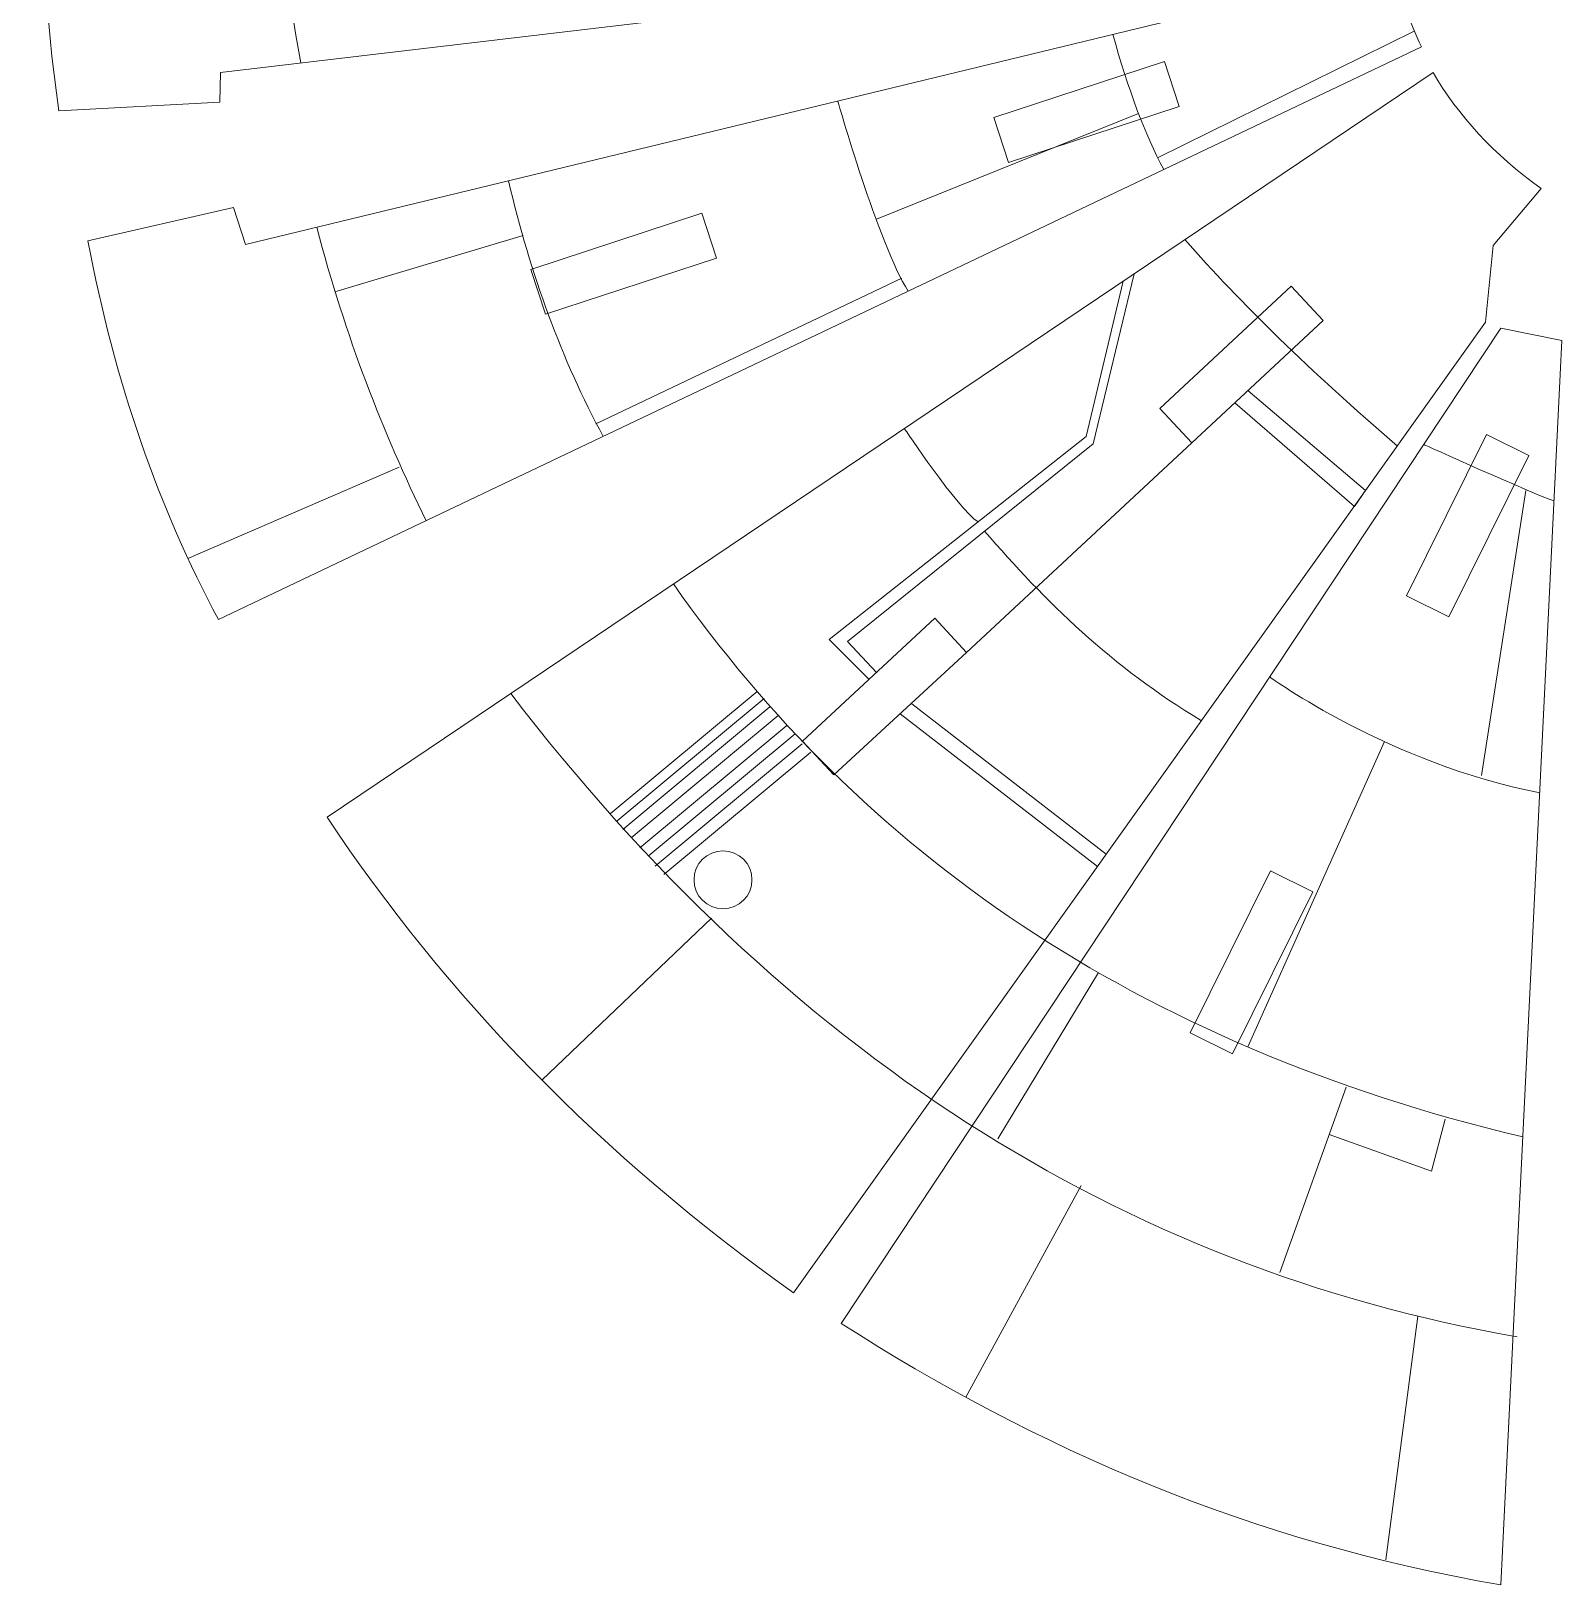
# Model space of a CAD drawing. Header units: millimetres. Extents: x -90 to 353, y 0 to 263.
# Drawn here: x 4.6 to 112.9, y 0.7 to 110.7 of the extents above; entities that cross this region are included whole.
import ezdxf

# ---------------------------------------------------------------- set-up
doc = ezdxf.new("R2010")
doc.units = ezdxf.units.MM
doc.layers.add('Layer 1', color=7, linetype='Continuous')

msp = doc.modelspace()

# ---------------------------------------------------------------- linework, layer by layer
at = {"layer": 'Layer 1', "color": 114, "lineweight": 20}
msp.add_ellipse((53.58, 50.59), major_axis=(0, 2.05), ratio=1, dxfattribs=at)
at = {"layer": 'Layer 1', "color": 250, "lineweight": 20}
for points, knots in [([(100.39, 127.68), (99.88, 124.3), (99.59, 120.9), (100.12, 117.45), (100.12, 117.45), (100.12, 117.45), (18.03, 107.73), (18.03, 107.73), (18.03, 107.73), (18.03, 107.73), (17.98, 105.62), (17.98, 105.62), (17.98, 105.62), (17.98, 105.62), (6.59, 105), (6.59, 105), (6.59, 105), (4.62, 118.74), (5.23, 132.66), (7.97, 146.76), (7.97, 146.76), (7.97, 146.76), (100.39, 127.68), (100.39, 127.68)], [0, 0, 0, 0, 0.142857, 0.142857, 0.142857, 0.142857, 0.285714, 0.285714, 0.285714, 0.285714, 0.428571, 0.428571, 0.428571, 0.428571, 0.571429, 0.571429, 0.571429, 0.571429, 0.714286, 0.714286, 0.714286, 0.714286, 1, 1, 1, 1]), ([(8.65, 95.82), (10.53, 85.8), (13.65, 76.9), (17.88, 69), (17.88, 69), (17.88, 69), (102.99, 109.53), (102.99, 109.53), (102.99, 109.53), (102.19, 111.27), (101.49, 113.14), (100.93, 115.23), (100.93, 115.23), (100.93, 115.23), (19.79, 95.54), (19.79, 95.54), (19.79, 95.54), (19.79, 95.54), (18.94, 98.16), (18.94, 98.16), (18.94, 98.16), (18.94, 98.16), (8.65, 95.82), (8.65, 95.82)], [0, 0, 0, 0, 0.142857, 0.142857, 0.142857, 0.142857, 0.285714, 0.285714, 0.285714, 0.285714, 0.428571, 0.428571, 0.428571, 0.428571, 0.571429, 0.571429, 0.571429, 0.571429, 0.714286, 0.714286, 0.714286, 0.714286, 1, 1, 1, 1]), ([(103.82, 107.73), (105.6, 104.67), (108.09, 101.91), (111.47, 99.51), (111.47, 99.51), (111.47, 99.51), (108.06, 95.47), (108.06, 95.47), (108.06, 95.47), (108.06, 95.47), (107.54, 90.05), (107.54, 90.05), (107.54, 90.05), (107.54, 90.05), (58.56, 21.36), (58.56, 21.36), (58.56, 21.36), (44.97, 31.06), (34.02, 42.3), (25.57, 55.02), (25.57, 55.02), (25.57, 55.02), (103.82, 107.73), (103.82, 107.73)], [0, 0, 0, 0, 0.142857, 0.142857, 0.142857, 0.142857, 0.285714, 0.285714, 0.285714, 0.285714, 0.428571, 0.428571, 0.428571, 0.428571, 0.571429, 0.571429, 0.571429, 0.571429, 0.714286, 0.714286, 0.714286, 0.714286, 1, 1, 1, 1]), ([(108.62, 89.64), (108.62, 89.64), (112.94, 88.75), (112.94, 88.75), (112.94, 88.75), (112.94, 88.75), (108.62, 0.69), (108.62, 0.69), (108.62, 0.69), (90.94, 3.73), (75.7, 10.36), (61.95, 19.2), (61.95, 19.2), (61.95, 19.2), (108.62, 89.64), (108.62, 89.64)], [0, 0, 0, 0, 0.2, 0.2, 0.2, 0.2, 0.4, 0.4, 0.4, 0.4, 0.6, 0.6, 0.6, 0.6, 1, 1, 1, 1])]:
    msp.add_open_spline(points, degree=3, knots=knots, dxfattribs=at)
at = {"layer": 'Layer 1', "color": 114, "lineweight": 20}
for points in [[(24.02, 143.44), (21.74, 131.3), (21.56, 119.6), (23.71, 108.4)], [(81.16, 110.43), (82.24, 106.55), (83.44, 103.32), (84.76, 100.85)], [(84.33, 101.68), (84.33, 101.68), (102.49, 110.64), (102.49, 110.64)], [(61.7, 105.71), (61.7, 105.71), (64.59, 95.55), (66.68, 92.24)], [(64.43, 97.34), (64.43, 97.34), (82.98, 104.82), (82.98, 104.82)], [(38.4, 100.06), (39.96, 93.44), (42.17, 87.38), (45.11, 81.96)], [(24.84, 96.77), (26.86, 89.02), (29.54, 82.23), (32.58, 76)], [(26.11, 92.19), (26.11, 92.19), (39.43, 96.19), (39.43, 96.19)], [(86.26, 95.9), (90.15, 91.44), (95.16, 86.57), (101.3, 81.29)], [(44.58, 82.86), (44.58, 82.86), (66.23, 93.17), (66.23, 93.17)], [(66.41, 82.53), (66.41, 82.53), (70.21, 76.82), (71.63, 75.92)], [(70.82, 66.68), (70.82, 66.68), (86.75, 81.52), (86.75, 81.52)], [(103.16, 81.4), (103.16, 81.4), (110.87, 77.91), (112.38, 77.4)], [(15.71, 73.33), (15.71, 73.33), (30.66, 79.79), (30.66, 79.79)], [(110.38, 78.15), (110.38, 78.15), (107.24, 57.98), (107.24, 57.98)], [(72.09, 75.27), (76.35, 70.32), (81.11, 65.64), (87.43, 61.85)], [(50.07, 71.53), (63.33, 52.66), (82.61, 38.97), (110.17, 32.39)], [(92.26, 64.94), (92.26, 64.94), (100.78, 58.79), (111.37, 56.75)], [(55.99, 63.92), (55.99, 63.92), (45.59, 55.26), (45.59, 55.26)], [(38.56, 63.77), (57.95, 38.52), (81.61, 23.15), (109.77, 18.25)], [(56.49, 63.42), (56.49, 63.42), (46.09, 54.76), (46.09, 54.76)], [(56.89, 62.82), (56.89, 62.82), (46.49, 54.16), (46.49, 54.16)], [(80.7, 52.41), (80.7, 52.41), (66.93, 63.05), (66.93, 63.05)], [(57.49, 62.22), (57.49, 62.22), (47.09, 53.56), (47.09, 53.56)], [(66.12, 62.34), (66.12, 62.34), (80.07, 51.53), (80.07, 51.53)], [(58.09, 61.52), (58.09, 61.52), (47.69, 52.86), (47.69, 52.86)], [(58.69, 60.92), (58.69, 60.92), (48.29, 52.26), (48.29, 52.26)], [(59.19, 60.22), (59.19, 60.22), (48.79, 51.56), (48.79, 51.56)], [(59.79, 59.62), (59.79, 59.62), (49.39, 50.96), (49.39, 50.96)], [(100.38, 60.37), (100.38, 60.37), (90.71, 38.76), (90.71, 38.76)], [(52.77, 47.87), (52.77, 47.87), (40.77, 36.42), (40.77, 36.42)], [(80.14, 44.02), (80.14, 44.02), (73.03, 32.25), (73.03, 32.25)], [(97.67, 35.92), (97.67, 35.92), (92.98, 22.79), (92.98, 22.79)], [(78.91, 28.95), (78.91, 28.95), (70.75, 13.98), (70.75, 13.98)], [(102.75, 19.71), (102.75, 19.71), (100.47, 2.47), (100.47, 2.47)]]:
    msp.add_open_spline(points, degree=3, dxfattribs=at)
at = {"layer": 'Layer 1', "color": 240, "lineweight": 20}
for points in [[(72.74, 104.53), (72.74, 104.53), (73.77, 101.36), (73.77, 101.36), (73.77, 101.36), (73.77, 101.36), (85.85, 105.32), (85.85, 105.32), (85.85, 105.32), (85.85, 105.32), (84.81, 108.49), (84.81, 108.49), (84.81, 108.49), (84.81, 108.49), (72.74, 104.53), (72.74, 104.53)], [(39.99, 93.79), (39.99, 93.79), (41.03, 90.62), (41.03, 90.62), (41.03, 90.62), (41.03, 90.62), (53.13, 94.59), (53.13, 94.59), (53.13, 94.59), (53.13, 94.59), (52.09, 97.76), (52.09, 97.76), (52.09, 97.76), (52.09, 97.76), (39.99, 93.79), (39.99, 93.79)], [(84.49, 83.94), (84.49, 83.94), (86.75, 81.52), (86.75, 81.52), (86.75, 81.52), (86.75, 81.52), (96.05, 90.18), (96.05, 90.18), (96.05, 90.18), (96.05, 90.18), (93.79, 92.61), (93.79, 92.61), (93.79, 92.61), (93.79, 92.61), (84.49, 83.94), (84.49, 83.94)], [(107.59, 82.1), (107.59, 82.1), (110.59, 80.62), (110.59, 80.62), (110.59, 80.62), (110.59, 80.62), (104.94, 69.21), (104.94, 69.21), (104.94, 69.21), (104.94, 69.21), (101.95, 70.69), (101.95, 70.69), (101.95, 70.69), (101.95, 70.69), (107.59, 82.1), (107.59, 82.1)], [(68.56, 69.1), (68.56, 69.1), (70.82, 66.68), (70.82, 66.68), (70.82, 66.68), (70.82, 66.68), (61.42, 58.01), (61.42, 58.01), (61.42, 58.01), (61.42, 58.01), (59.21, 60.39), (59.21, 60.39), (59.21, 60.39), (59.21, 60.39), (68.56, 69.1), (68.56, 69.1)], [(92.32, 51.23), (92.32, 51.23), (95.31, 49.75), (95.31, 49.75), (95.31, 49.75), (95.31, 49.75), (89.63, 38.27), (89.63, 38.27), (89.63, 38.27), (89.63, 38.27), (86.64, 39.75), (86.64, 39.75), (86.64, 39.75), (86.64, 39.75), (92.32, 51.23), (92.32, 51.23)]]:
    msp.add_open_spline(points, degree=3, knots=[0, 0, 0, 0, 0.2, 0.2, 0.2, 0.2, 0.4, 0.4, 0.4, 0.4, 0.6, 0.6, 0.6, 0.6, 1, 1, 1, 1], dxfattribs=at)
at = {"layer": 'Layer 1', "color": 114, "lineweight": 20}
for points, knots in [([(64.44, 65.26), (64.44, 65.26), (62.38, 67.46), (62.38, 67.46), (62.38, 67.46), (62.38, 67.46), (79.76, 81.44), (79.76, 81.44), (79.76, 81.44), (79.76, 81.44), (82.67, 93.48), (82.67, 93.48), (82.67, 93.48), (82.67, 93.48), (81.89, 92.96), (81.89, 92.96), (81.89, 92.96), (81.89, 92.96), (79.27, 81.97), (79.27, 81.97), (79.27, 81.97), (79.27, 81.97), (61.1, 67.59), (61.1, 67.59), (61.1, 67.59), (61.1, 67.59), (63.91, 64.77), (63.91, 64.77)], [0, 0, 0, 0, 0.125, 0.125, 0.125, 0.125, 0.25, 0.25, 0.25, 0.25, 0.375, 0.375, 0.375, 0.375, 0.5, 0.5, 0.5, 0.5, 0.625, 0.625, 0.625, 0.625, 0.75, 0.75, 0.75, 0.75, 1, 1, 1, 1]), ([(89.8, 84.35), (89.8, 84.35), (98.26, 77.02), (98.26, 77.02), (98.26, 77.02), (98.26, 77.02), (99.04, 78.13), (99.04, 78.13), (99.04, 78.13), (99.04, 78.13), (90.72, 85.21), (90.72, 85.21)], [0, 0, 0, 0, 0.25, 0.25, 0.25, 0.25, 0.5, 0.5, 0.5, 0.5, 1, 1, 1, 1]), ([(104.67, 33.64), (104.67, 33.64), (103.7, 29.98), (103.7, 29.98), (103.7, 29.98), (103.7, 29.98), (96.47, 32.56), (96.47, 32.56)], [0, 0, 0, 0, 0.333333, 0.333333, 0.333333, 0.333333, 1, 1, 1, 1])]:
    msp.add_open_spline(points, degree=3, knots=knots, dxfattribs=at)

doc.saveas('drawing.dxf')
